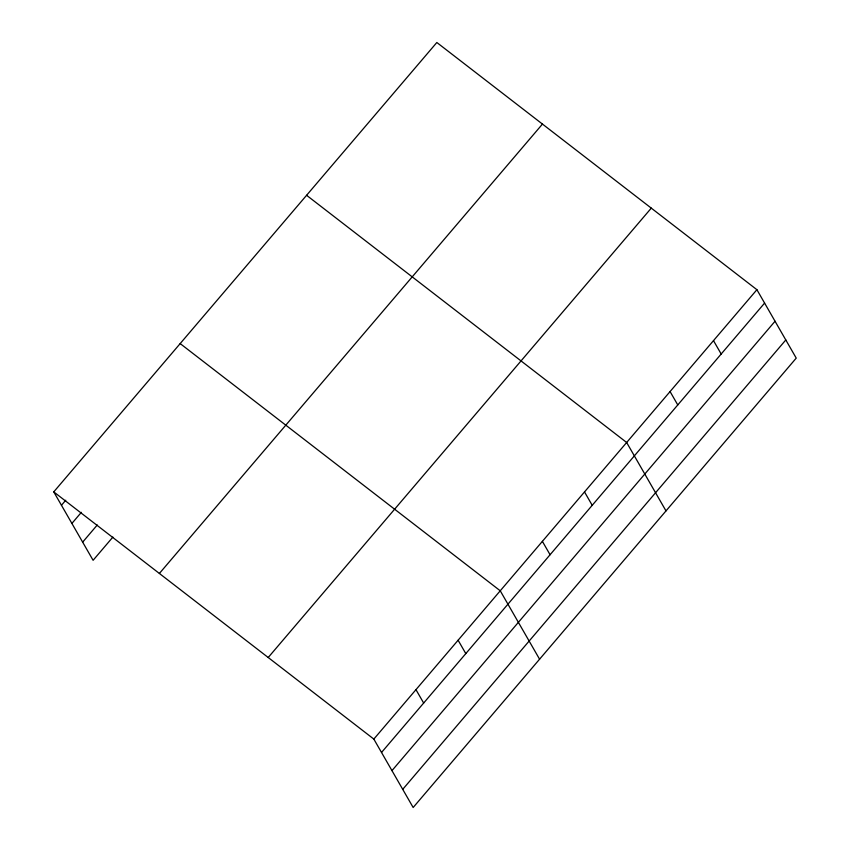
<?xml version="1.0" encoding="UTF-8"?>
<svg xmlns="http://www.w3.org/2000/svg" width="850" height="850" viewBox="0 0 850 850"><rect width="100%" height="100%" fill="white"/><g stroke="black" fill="none" stroke-linecap="round" stroke-linejoin="round"><path stroke-width="1.27" d="M53.763 491.884L436.836 42.5L756.904 289.701L796.237 358.116L413.164 807.5L373.83 739.086L53.763 491.884L93.096 560.299L112.88 537.094M61.455 505.272L65.758 500.225M71.899 523.43L81.356 512.337M82.652 542.141L97.272 524.992M159.386 573.463L542.459 124.079M268.207 657.507L651.281 208.123M373.83 739.086L756.904 289.701M381.522 752.473L764.596 303.089M391.967 770.631L775.041 321.247M402.73 789.342L785.804 339.957M306.584 195.288L626.652 442.489L665.996 510.903M180.179 343.591L500.246 590.793L539.58 659.207M713.49 340.627L721.183 354.014M670.076 391.563L677.769 404.951M584.513 491.927L592.216 505.314M542.385 541.354L550.077 554.742M458.108 640.22L465.8 653.607M415.969 689.658L423.661 703.046"/></g></svg>
